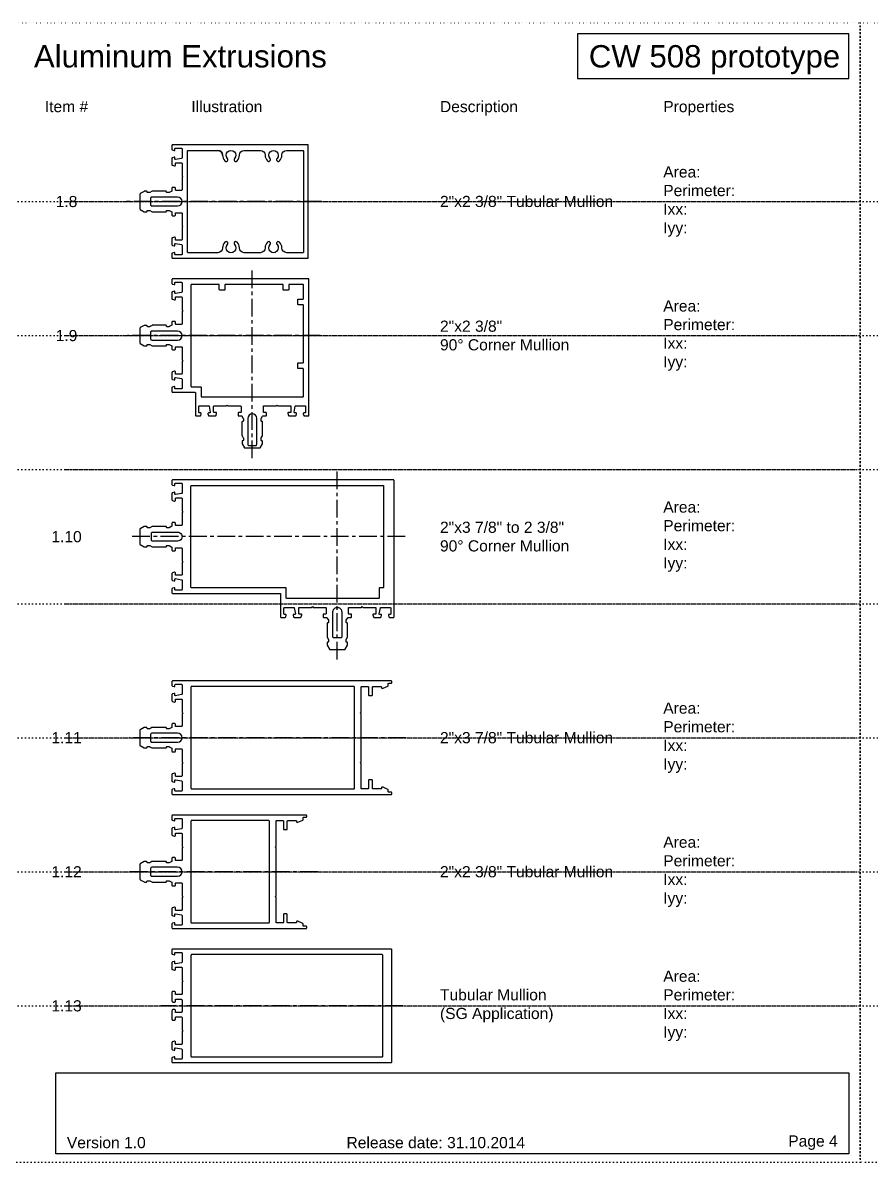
# Model space of a CAD drawing. Header units: millimetres. Extents: x -17234 to -8874, y -2869 to 1211.
# Drawn here: x -14949 to -14569, y 701 to 1211 of the extents above; entities that cross this region are included whole.
import ezdxf
from ezdxf.enums import TextEntityAlignment as Align

# ---------------------------------------------------------------- set-up
doc = ezdxf.new("R2010")
doc.units = ezdxf.units.MM
doc.linetypes.add('ACAD_ISO07W100', pattern=[3, 0, -3])
doc.linetypes.add('CENTER', pattern=[50.8, 31.75, -6.35, 6.35, -6.35])
doc.layers.get('Defpoints').update_dxf_attribs({"linetype": 'ACAD_ISO07W100', "true_color": 0x105689})
for name, color, linetype in [('Centerline', 6, 'CENTER'), ('Profile', 1, 'Continuous'), ('Text', 2, 'Continuous')]:
    doc.layers.add(name, color=color, linetype=linetype)
doc.styles.get("Standard").update_dxf_attribs({"font": 'arial.ttf'})

msp = doc.modelspace()

# ---------------------------------------------------------------- linework, layer by layer
at = {"layer": 'Centerline', "ltscale": 0.25}
for points in [[(-14815.487, 1130.761), (-14902.837, 1130.761)], [(-14846.537, 1015.814), (-14846.537, 1101.161)], [(-14816.137, 1070.761), (-14902.483, 1070.761)], [(-14808.437, 925.814), (-14808.437, 1011.161)], [(-14778.037, 980.761), (-14901.699, 980.761)], [(-14777.712, 890.761), (-14901.699, 890.761)], [(-14817.162, 830.761), (-14901.699, 830.761)], [(-14779.062, 770.761), (-14887.487, 770.761)]]:
    msp.add_lwpolyline(points, dxfattribs=at)
at = {"layer": 'Defpoints', "color": 1, "ltscale": 0.5}
for points in [[(-14954.331, 1210.761), (-14574.331, 1210.761), (-14574.331, 700.761), (-14954.331, 700.761), (-14954.331, 1210.761)], [(-14574.331, 1210.761), (-14194.331, 1210.761), (-14194.331, 700.761), (-14574.331, 700.761), (-14574.331, 1210.761)], [(-15309.723, 1130.761), (-14574.331, 1130.761)], [(-14929.723, 1130.761), (-13434.331, 1130.761)], [(-15309.723, 1070.761), (-14574.331, 1070.761)], [(-14929.723, 1070.761), (-13434.331, 1070.761)], [(-15309.723, 1010.761), (-14574.331, 1010.761)], [(-14929.723, 1010.761), (-13434.331, 1010.761)], [(-15309.723, 950.761), (-14574.331, 950.761)], [(-14929.723, 950.761), (-13434.331, 950.761)], [(-15309.723, 890.761), (-14574.331, 890.761)], [(-14929.723, 890.761), (-13434.331, 890.761)], [(-15309.723, 830.761), (-14574.331, 830.761)], [(-14929.723, 830.761), (-13434.331, 830.761)], [(-15309.723, 770.761), (-14574.331, 770.761)], [(-14929.723, 770.761), (-13434.331, 770.761)]]:
    msp.add_lwpolyline(points, dxfattribs=at)
at = {"layer": 'Profile', "ltscale": 0.5}
for points in [[(-14877.987, 1142.302), (-14877.633, 1141.948), (-14877.987, 1141.594), (-14877.987, 1136.013, -0.413954), (-14878.237, 1135.763), (-14880.737, 1135.761, -0.4142136), (-14880.987, 1136.011), (-14880.987, 1136.861, 0.4142136), (-14881.237, 1137.111), (-14882.237, 1137.111, 0.4142136), (-14882.487, 1136.861), (-14882.487, 1135.622, -0.2679492), (-14882.612, 1135.406), (-14883.701, 1134.777, -0.1316525), (-14883.826, 1134.743), (-14884.714, 1134.743, -0.4142136), (-14884.964, 1134.993), (-14884.964, 1135.111, 0.4142136), (-14885.214, 1135.361), (-14891.27, 1135.361, 0.1316525), (-14891.395, 1135.327), (-14892.348, 1134.777, -0.1316525), (-14892.473, 1134.743), (-14893.361, 1134.743, -0.4142136), (-14893.611, 1134.993), (-14893.611, 1135.093, 0.4142136), (-14893.861, 1135.343), (-14894.855, 1135.343, 0.1316525), (-14894.98, 1135.31), (-14896.712, 1134.31, 0.2679492), (-14896.837, 1134.093), (-14896.837, 1131.114), (-14896.483, 1130.761), (-14896.837, 1130.407), (-14896.837, 1127.428, 0.2679492), (-14896.712, 1127.211), (-14894.98, 1126.211, 0.1316526), (-14894.855, 1126.178), (-14893.861, 1126.178, 0.4142136), (-14893.611, 1126.428), (-14893.611, 1126.528, -0.4142136), (-14893.361, 1126.778), (-14892.476, 1126.778, -0.1316525), (-14892.351, 1126.744), (-14891.398, 1126.194, 0.1316525), (-14891.273, 1126.161), (-14885.214, 1126.161, 0.4142136), (-14884.964, 1126.411), (-14884.964, 1126.528, -0.4142136), (-14884.714, 1126.778), (-14883.826, 1126.778, -0.1316525), (-14883.701, 1126.744), (-14882.612, 1126.116, -0.2679492), (-14882.487, 1125.899), (-14882.487, 1124.661, 0.4142136), (-14882.237, 1124.411), (-14881.237, 1124.411, 0.4142136), (-14880.987, 1124.661), (-14880.987, 1125.511, -0.4142136), (-14880.737, 1125.761), (-14878.237, 1125.761, -0.4142136), (-14877.987, 1125.511), (-14877.987, 1119.927), (-14877.633, 1119.573), (-14877.987, 1119.22), (-14877.987, 1113.711, -0.4142136), (-14878.237, 1113.461), (-14880.737, 1113.461, -0.4142136), (-14880.987, 1113.711), (-14880.987, 1114.564, 0.4931451), (-14881.302, 1114.806), (-14882.302, 1114.538), (-14882.302, 1114.538, 0.3394544), (-14882.487, 1114.296), (-14882.487, 1111.375, 0.3394543), (-14882.302, 1111.133), (-14881.502, 1110.919, 0.4931454), (-14881.187, 1111.161), (-14881.187, 1111.711, -0.4663077), (-14880.893, 1111.957), (-14878.193, 1111.481, -0.3639702), (-14877.987, 1111.234), (-14877.987, 1107.111, -0.4142136), (-14878.237, 1106.861), (-14880.937, 1106.861, -0.4142136), (-14881.187, 1107.111), (-14881.187, 1107.661, 0.4931454), (-14881.502, 1107.902), (-14882.302, 1107.688, 0.3394543), (-14882.487, 1107.446), (-14882.487, 1105.611, 0.4142136), (-14882.237, 1105.361), (-14821.737, 1105.361, 0.4142136), (-14821.487, 1105.611), (-14821.487, 1105.611), (-14821.487, 1155.911, 0.4142136), (-14821.737, 1156.161), (-14882.237, 1156.161, 0.4142136), (-14882.487, 1155.911), (-14882.487, 1154.075, 0.3394543), (-14882.302, 1153.833), (-14881.502, 1153.619, 0.4931454), (-14881.187, 1153.861), (-14881.187, 1154.411, -0.4142136), (-14880.937, 1154.661), (-14878.237, 1154.661, -0.4142136), (-14877.987, 1154.411), (-14877.987, 1150.287, -0.3639702), (-14878.193, 1150.04), (-14880.893, 1149.564, -0.4663077), (-14881.187, 1149.811), (-14881.187, 1150.361, 0.4931454), (-14881.502, 1150.602), (-14882.302, 1150.388, 0.3394543), (-14882.487, 1150.146), (-14882.487, 1147.225, 0.3394597), (-14882.302, 1146.983), (-14881.302, 1146.716, 0.4931389), (-14880.987, 1146.957), (-14880.987, 1147.811, -0.1989122), (-14880.914, 1147.987, -0.1989124), (-14880.737, 1148.061), (-14878.237, 1148.061, -0.4142136), (-14877.987, 1147.811)], [(-14879.967, 1128.757, 0.989783), (-14879.972, 1132.764), (-14891.574, 1132.761, 0.4142136), (-14892.074, 1132.261), (-14892.074, 1130.761), (-14892.074, 1129.261, 0.4142136), (-14891.574, 1128.761)], [(-14859.036, 1091.136), (-14861.037, 1091.136, -0.4142136), (-14861.287, 1091.386), (-14861.287, 1093.411, 0.4142136), (-14861.537, 1093.661), (-14873.737, 1093.661, 0.4142136), (-14873.987, 1093.411), (-14873.987, 1048.111, 0.4142136), (-14873.737, 1047.861), (-14869.687, 1047.861, -0.4142136), (-14869.437, 1047.611), (-14869.437, 1043.561, 0.4142136), (-14869.187, 1043.311), (-14823.887, 1043.311, 0.4142136), (-14823.637, 1043.561), (-14823.637, 1055.761, 0.4142136), (-14823.887, 1056.011), (-14825.912, 1056.011, -0.4142136), (-14826.162, 1056.261), (-14826.162, 1058.261, -0.4142136), (-14825.912, 1058.511), (-14823.887, 1058.511, 0.4142136), (-14823.637, 1058.761), (-14823.637, 1084.336, 0.4142136), (-14823.887, 1084.586), (-14825.912, 1084.586, -0.4142136), (-14826.162, 1084.836), (-14826.162, 1086.836, -0.4142136), (-14825.912, 1087.086), (-14823.887, 1087.086, 0.4142136), (-14823.637, 1087.336), (-14823.637, 1093.411, 0.4142136), (-14823.887, 1093.661), (-14829.961, 1093.661, 0.4142136), (-14830.211, 1093.411), (-14830.211, 1091.386, -0.4142136), (-14830.461, 1091.136), (-14832.462, 1091.136, -0.4142136), (-14832.712, 1091.386), (-14832.712, 1093.411, 0.4142136), (-14832.962, 1093.661), (-14858.536, 1093.661, 0.4142136), (-14858.786, 1093.411), (-14858.786, 1091.386, -0.4142136)], [(-14879.967, 1068.757, 0.989783), (-14879.972, 1072.764), (-14891.574, 1072.761, 0.4142136), (-14892.074, 1072.261), (-14892.074, 1070.761), (-14892.074, 1069.261, 0.4142136), (-14891.574, 1068.761)], [(-14844.534, 1033.694, 0.989783), (-14848.54, 1033.688), (-14848.537, 1022.086, 0.4142136), (-14848.037, 1021.586), (-14846.537, 1021.586), (-14845.037, 1021.586, 0.4142136), (-14844.537, 1022.086)], [(-14882.302, 964.537, 0.3394599), (-14882.487, 964.296), (-14882.487, 961.375, 0.3394543), (-14882.302, 961.133), (-14881.502, 960.919, 0.4931454), (-14881.187, 961.16), (-14881.187, 961.71, -0.4663077), (-14880.893, 961.956), (-14878.193, 961.48, -0.3639702), (-14877.987, 961.234), (-14877.987, 957.11, -0.4142136), (-14878.237, 956.86), (-14880.937, 956.86, -0.4142136), (-14881.187, 957.11), (-14881.187, 957.66, 0.4931454), (-14881.502, 957.902), (-14882.302, 957.687, 0.3394543), (-14882.487, 957.446), (-14882.487, 955.61, 0.4142136), (-14882.237, 955.36), (-14834.087, 955.36, -0.4142136), (-14833.837, 955.11), (-14833.837, 944.86, 0.4142136), (-14833.587, 944.61), (-14831.751, 944.61, 0.3394543), (-14831.51, 944.795), (-14831.295, 945.595, 0.4931454), (-14831.537, 945.91), (-14832.087, 945.91, -0.4142136), (-14832.337, 946.16), (-14832.337, 948.86, -0.4142136), (-14832.087, 949.11), (-14827.963, 949.11, -0.3639702), (-14827.717, 948.904), (-14827.241, 946.204, -0.4663077), (-14827.487, 945.91), (-14828.037, 945.91, 0.4931454), (-14828.278, 945.595), (-14828.064, 944.795, 0.3394543), (-14827.823, 944.61), (-14824.901, 944.61, 0.3394597), (-14824.66, 944.795), (-14824.392, 945.795, 0.4931389), (-14824.633, 946.11), (-14825.487, 946.11, -0.1989122), (-14825.664, 946.183, -0.1989124), (-14825.737, 946.36), (-14825.737, 948.86, -0.4142136), (-14825.487, 949.11), (-14819.978, 949.11), (-14819.624, 949.464), (-14819.271, 949.11), (-14813.687, 949.11, -0.382111), (-14813.438, 948.888), (-14813.437, 946.36, -0.4142136), (-14813.687, 946.11), (-14814.537, 946.11, 0.4142136), (-14814.787, 945.86), (-14814.787, 944.86, 0.4142136), (-14814.537, 944.61), (-14813.298, 944.61, -0.2679492), (-14813.082, 944.485), (-14812.453, 943.396, -0.1316525), (-14812.42, 943.271), (-14812.42, 942.383, -0.4142136), (-14812.67, 942.133), (-14812.787, 942.133, 0.4142136), (-14813.037, 941.883), (-14813.037, 935.827, 0.1316525), (-14813.003, 935.702), (-14812.453, 934.749, -0.1316525), (-14812.42, 934.624), (-14812.42, 933.736, -0.4142136), (-14812.67, 933.486), (-14812.77, 933.486, 0.4142136), (-14813.02, 933.236), (-14813.02, 932.242, 0.1316525), (-14812.986, 932.117), (-14811.986, 930.385, 0.2679492), (-14811.77, 930.26), (-14808.79, 930.26), (-14808.437, 930.614), (-14808.083, 930.26), (-14805.104, 930.26, 0.2679492), (-14804.888, 930.385), (-14803.888, 932.117, 0.1316526), (-14803.854, 932.242), (-14803.854, 933.236, 0.4142136), (-14804.104, 933.486), (-14804.204, 933.486, -0.4142136), (-14804.454, 933.736), (-14804.454, 934.621, -0.1316525), (-14804.421, 934.746), (-14803.87, 935.699, 0.1316525), (-14803.837, 935.824), (-14803.837, 941.883, 0.4142136), (-14804.087, 942.133), (-14804.204, 942.133, -0.4142136), (-14804.454, 942.383), (-14804.454, 943.271, -0.1316525), (-14804.421, 943.396), (-14803.792, 944.485, -0.2679492), (-14803.575, 944.61), (-14802.337, 944.61, 0.4142136), (-14802.087, 944.86), (-14802.087, 945.86, 0.4142136), (-14802.337, 946.11), (-14803.187, 946.11, -0.4142136), (-14803.437, 946.36), (-14803.437, 948.86, -0.4142136), (-14803.187, 949.11), (-14797.603, 949.11), (-14797.249, 949.464), (-14796.896, 949.11), (-14791.387, 949.11, -0.4142136), (-14791.137, 948.86), (-14791.137, 946.36, -0.4142136), (-14791.387, 946.11), (-14792.24, 946.11, 0.4931451), (-14792.482, 945.795), (-14792.214, 944.795, 0.1651008), (-14792.125, 944.662, 0.1651007), (-14791.973, 944.61), (-14789.051, 944.61, 0.3394543), (-14788.81, 944.795), (-14788.595, 945.595, 0.4931454), (-14788.837, 945.91), (-14789.387, 945.91, -0.4663077), (-14789.633, 946.204), (-14789.157, 948.904, -0.3639702), (-14788.911, 949.11), (-14784.787, 949.11, -0.4142136), (-14784.537, 948.86), (-14784.537, 946.16, -0.4142136), (-14784.787, 945.91), (-14785.337, 945.91, 0.4931454), (-14785.578, 945.595), (-14785.364, 944.795, 0.3394543), (-14785.123, 944.61), (-14783.287, 944.61, 0.4142136), (-14783.037, 944.86), (-14783.037, 1005.91, 0.4142136), (-14783.287, 1006.16), (-14882.237, 1006.16, 0.4142136), (-14882.487, 1005.91), (-14882.487, 1004.075, 0.3394543), (-14882.302, 1003.833), (-14881.502, 1003.619, 0.4931454), (-14881.187, 1003.86), (-14881.187, 1004.41, -0.4142136), (-14880.937, 1004.66), (-14878.237, 1004.66, -0.4142136), (-14877.987, 1004.41), (-14877.987, 1000.286, -0.3639702), (-14878.193, 1000.04), (-14880.893, 999.564, -0.4663077), (-14881.187, 999.81), (-14881.187, 1000.36, 0.4931454), (-14881.502, 1000.602), (-14882.302, 1000.387, 0.3394543), (-14882.487, 1000.146), (-14882.487, 997.225, 0.1651007), (-14882.435, 997.072, 0.1651008), (-14882.302, 996.983), (-14881.302, 996.715, 0.4931451), (-14880.987, 996.957), (-14880.987, 997.81, -0.4142136), (-14880.737, 998.06), (-14878.237, 998.06, -0.4142136), (-14877.987, 997.81), (-14877.987, 992.301), (-14877.633, 991.948), (-14877.987, 991.594), (-14877.987, 986.01, -0.4142136), (-14878.237, 985.76), (-14880.737, 985.76, -0.4142136), (-14880.987, 986.01), (-14880.987, 986.86, 0.4142136), (-14881.237, 987.11), (-14882.237, 987.11, 0.4142136), (-14882.487, 986.86), (-14882.487, 985.622, -0.2679492), (-14882.612, 985.405), (-14883.701, 984.776, -0.1316525), (-14883.826, 984.743), (-14884.714, 984.743, -0.4142136), (-14884.964, 984.993), (-14884.964, 985.11, 0.4142136), (-14885.214, 985.36), (-14891.273, 985.36, 0.1316525), (-14891.398, 985.327), (-14892.351, 984.776, -0.1316525), (-14892.476, 984.743), (-14893.361, 984.743, -0.4142136), (-14893.611, 984.993), (-14893.611, 985.093, 0.4142136), (-14893.861, 985.343), (-14894.855, 985.343, 0.1316526), (-14894.98, 985.309), (-14896.712, 984.309, 0.2679492), (-14896.837, 984.093), (-14896.837, 981.114), (-14896.483, 980.76), (-14896.837, 980.407), (-14896.837, 977.428, 0.2679492), (-14896.712, 977.211), (-14894.98, 976.211, 0.1316525), (-14894.855, 976.178), (-14893.861, 976.178, 0.4142136), (-14893.611, 976.428), (-14893.611, 976.528, -0.4142136), (-14893.361, 976.778), (-14892.473, 976.778, -0.1316525), (-14892.348, 976.744), (-14891.395, 976.194, 0.1316525), (-14891.27, 976.16), (-14885.214, 976.16, 0.4142136), (-14884.964, 976.41), (-14884.964, 976.528, -0.4142136), (-14884.714, 976.778), (-14883.826, 976.778, -0.1316525), (-14883.701, 976.744), (-14882.612, 976.115, -0.2679492), (-14882.487, 975.899), (-14882.487, 974.66, 0.4142136), (-14882.237, 974.41), (-14881.237, 974.41, 0.4142136), (-14880.987, 974.66), (-14880.987, 975.51, -0.4142136), (-14880.737, 975.76), (-14878.237, 975.758, -0.413954), (-14877.987, 975.508), (-14877.987, 969.926), (-14877.633, 969.573), (-14877.987, 969.219), (-14877.987, 963.71, -0.4142136), (-14878.237, 963.46), (-14880.737, 963.46, -0.1989124), (-14880.914, 963.533, -0.1989122), (-14880.987, 963.71), (-14880.987, 964.564, 0.4931389), (-14881.302, 964.805), (-14882.302, 964.537, 0.3394597), (-14882.487, 964.296)], [(-14879.991, 982.761, -1.0001827), (-14879.991, 978.76), (-14891.14, 978.761, -0.4142136), (-14891.64, 979.261), (-14891.64, 980.761), (-14891.64, 982.261, -0.4142136), (-14891.14, 982.761)], [(-14810.437, 947.106, -1.0001827), (-14806.437, 947.106), (-14806.437, 935.957, -0.4142136), (-14806.937, 935.457), (-14808.437, 935.457), (-14809.937, 935.457, -0.4142136), (-14810.437, 935.957)], [(-14882.487, 907.225, 0.3394597), (-14882.302, 906.983), (-14881.302, 906.716, 0.4931389), (-14880.987, 906.957), (-14880.987, 907.811, -0.1989122), (-14880.914, 907.987, -0.1989124), (-14880.737, 908.061), (-14878.237, 908.061, -0.4142136), (-14877.987, 907.811), (-14877.987, 902.227), (-14877.633, 901.873), (-14877.987, 901.52, 0.0000591), (-14877.987, 901.52), (-14877.987, 896.011, -0.4142136), (-14878.237, 895.761), (-14880.737, 895.761, -0.4142136), (-14880.987, 896.011), (-14880.987, 896.861, 0.4142136), (-14881.237, 897.111), (-14882.237, 897.111, 0.4142136), (-14882.487, 896.861), (-14882.487, 895.622, -0.2679492), (-14882.612, 895.406), (-14883.701, 894.777, -0.1316525), (-14883.826, 894.743), (-14884.714, 894.743, -0.4142136), (-14884.964, 894.993), (-14884.964, 895.111, 0.4142136), (-14885.214, 895.361), (-14891.337, 895.361, 0.1316525), (-14891.462, 895.327), (-14892.415, 894.777, -0.1316525), (-14892.54, 894.743), (-14893.428, 894.743, -0.4142136), (-14893.678, 894.993), (-14893.678, 895.093, 0.4142136), (-14893.928, 895.343), (-14894.855, 895.343, 0.1316525), (-14894.98, 895.31), (-14896.712, 894.31, 0.2679492), (-14896.837, 894.093), (-14896.837, 891.114), (-14896.483, 890.761), (-14896.837, 890.407), (-14896.837, 887.428, 0.2679492), (-14896.712, 887.211), (-14894.98, 886.211, 0.1316526), (-14894.855, 886.178), (-14893.925, 886.178, 0.4142136), (-14893.675, 886.428), (-14893.675, 886.528, -0.4142136), (-14893.425, 886.778), (-14892.54, 886.778, -0.1316525), (-14892.415, 886.744), (-14891.462, 886.194, 0.1316525), (-14891.337, 886.161), (-14885.214, 886.161, 0.4142136), (-14884.964, 886.411), (-14884.964, 886.528, -0.4142136), (-14884.714, 886.778), (-14883.826, 886.778, -0.1316525), (-14883.701, 886.744), (-14882.612, 886.116, -0.2679492), (-14882.487, 885.899), (-14882.487, 884.661, 0.4142136), (-14882.237, 884.411), (-14881.237, 884.411, 0.4142136), (-14880.987, 884.661), (-14880.987, 885.511, -0.4142136), (-14880.737, 885.761), (-14878.237, 885.761, -0.4142136), (-14877.987, 885.511), (-14877.987, 880.002, 0.0000591), (-14877.987, 880.002), (-14877.633, 879.648), (-14877.987, 879.294), (-14877.987, 873.711, -0.4142136), (-14878.237, 873.461), (-14880.737, 873.461, -0.4142136), (-14880.987, 873.711), (-14880.987, 874.664, 0.4931451), (-14881.302, 874.906), (-14882.302, 874.638, 0.1651008), (-14882.435, 874.548, 0.1651007), (-14882.487, 874.396), (-14882.487, 871.375, 0.3394543), (-14882.302, 871.133), (-14881.502, 870.919, 0.4931454), (-14881.187, 871.161), (-14881.187, 871.711, -0.4663077), (-14880.893, 871.957), (-14878.193, 871.481, -0.3639702), (-14877.987, 871.234), (-14877.987, 867.111, -0.4142136), (-14878.237, 866.861), (-14880.937, 866.861, -0.4142136), (-14881.187, 867.111), (-14881.187, 867.661, 0.4931454), (-14881.502, 867.902), (-14882.302, 867.688, 0.3394543), (-14882.487, 867.446), (-14882.487, 865.611, 0.4142136), (-14882.237, 865.361), (-14784.312, 865.361, 0.4142136), (-14784.062, 865.611), (-14784.062, 865.611), (-14784.062, 866.111, 0.4142136), (-14784.312, 866.361), (-14785.412, 866.361, -0.4142136), (-14785.662, 866.611), (-14785.662, 867.394, 0.2914734), (-14785.806, 867.621), (-14787.951, 868.621, 0.5486188), (-14788.662, 868.168), (-14788.662, 868.111, -0.4142136), (-14788.912, 867.861), (-14792.487, 867.861, -0.4142136), (-14792.737, 868.111), (-14792.737, 871.611, 0.4142136), (-14792.987, 871.861), (-14794.237, 871.861, 0.4142136), (-14794.487, 871.611), (-14794.487, 868.111, -0.4142136), (-14794.737, 867.861), (-14797.537, 867.861, -0.4142136), (-14797.787, 868.111), (-14797.787, 879.294), (-14798.14, 879.648), (-14797.787, 880.002), (-14797.787, 901.52), (-14798.14, 901.873), (-14797.787, 902.227), (-14797.787, 913.411, -0.4142136), (-14797.537, 913.661), (-14794.737, 913.661, -0.4142136), (-14794.487, 913.411), (-14794.487, 909.911, 0.4142136), (-14794.237, 909.661), (-14792.987, 909.661, 0.4142136), (-14792.737, 909.911), (-14792.737, 913.411, -0.4142136), (-14792.487, 913.661), (-14788.912, 913.661, -0.4142136), (-14788.662, 913.411), (-14788.662, 913.353, 0.5486188), (-14787.951, 912.9), (-14785.806, 913.9, 0.2914734), (-14785.662, 914.127), (-14785.662, 914.911, -0.4142136), (-14785.412, 915.161), (-14784.312, 915.161, 0.4142136), (-14784.062, 915.411), (-14784.062, 915.911, 0.4142136), (-14784.312, 916.161), (-14882.237, 916.161, 0.4142136), (-14882.487, 915.911), (-14882.487, 914.075, 0.3394543), (-14882.302, 913.833), (-14881.502, 913.619, 0.4931454), (-14881.187, 913.861), (-14881.187, 914.411, -0.4142136), (-14880.937, 914.661), (-14878.237, 914.661, -0.4142136), (-14877.987, 914.411), (-14877.987, 910.287, -0.3639702), (-14878.193, 910.04), (-14880.893, 909.564, -0.4663077), (-14881.187, 909.811), (-14881.187, 910.361, 0.4931454), (-14881.502, 910.602), (-14882.302, 910.388, 0.3394543), (-14882.487, 910.146), (-14882.487, 907.225, 0.3394599), (-14882.302, 906.983)], [(-14801.037, 913.661), (-14873.737, 913.661, 0.4142136), (-14873.987, 913.411), (-14873.987, 868.111, 0.4142136), (-14873.737, 867.861), (-14801.037, 867.861, 0.4142136), (-14800.787, 868.111), (-14800.787, 913.411, 0.4142136)], [(-14879.967, 888.757, 0.989783), (-14879.972, 892.764), (-14891.574, 892.761, 0.4142136), (-14892.074, 892.261), (-14892.074, 890.761), (-14892.074, 889.261, 0.4142136), (-14891.574, 888.761)], [(-14882.302, 846.983), (-14881.302, 846.716, 0.4931389), (-14880.987, 846.957), (-14880.987, 847.811, -0.1989122), (-14880.914, 847.987, -0.1989124), (-14880.737, 848.061), (-14878.237, 848.061, -0.4142136), (-14877.987, 847.811), (-14877.987, 842.227), (-14877.633, 841.873), (-14877.987, 841.52, 0.0000591), (-14877.987, 841.52), (-14877.987, 836.011, -0.4142136), (-14878.237, 835.761), (-14880.737, 835.761, -0.4142136), (-14880.987, 836.011), (-14880.987, 836.861, 0.4142136), (-14881.237, 837.111), (-14882.237, 837.111, 0.4142136), (-14882.487, 836.861), (-14882.487, 835.622, -0.2679492), (-14882.612, 835.406), (-14883.701, 834.777, -0.1316525), (-14883.826, 834.743), (-14884.714, 834.743, -0.4142136), (-14884.964, 834.993), (-14884.964, 835.111, 0.4142136), (-14885.214, 835.361), (-14891.337, 835.361, 0.1316525), (-14891.462, 835.327), (-14892.415, 834.777, -0.1316525), (-14892.54, 834.743), (-14893.428, 834.743, -0.4142136), (-14893.678, 834.993), (-14893.678, 835.093, 0.4142136), (-14893.928, 835.343), (-14894.855, 835.343, 0.1316525), (-14894.98, 835.31), (-14896.712, 834.31, 0.2679492), (-14896.837, 834.093), (-14896.837, 831.114), (-14896.483, 830.761), (-14896.837, 830.407), (-14896.837, 827.428, 0.2679492), (-14896.712, 827.211), (-14894.98, 826.211, 0.1316526), (-14894.855, 826.178), (-14893.925, 826.178, 0.4142136), (-14893.675, 826.428), (-14893.675, 826.528, -0.4142136), (-14893.425, 826.778), (-14892.54, 826.778, -0.1316525), (-14892.415, 826.744), (-14891.462, 826.194, 0.1316525), (-14891.337, 826.161), (-14885.214, 826.161, 0.4142136), (-14884.964, 826.411), (-14884.964, 826.528, -0.4142136), (-14884.714, 826.778), (-14883.826, 826.778, -0.1316525), (-14883.701, 826.744), (-14882.612, 826.116, -0.2679492), (-14882.487, 825.899), (-14882.487, 824.661, 0.4142136), (-14882.237, 824.411), (-14881.237, 824.411, 0.4142136), (-14880.987, 824.661), (-14880.987, 825.511, -0.4142136), (-14880.737, 825.761), (-14878.237, 825.761, -0.4142136), (-14877.987, 825.511), (-14877.987, 820.002, 0.0000591), (-14877.987, 820.002), (-14877.633, 819.648), (-14877.987, 819.294), (-14877.987, 813.711, -0.4142136), (-14878.237, 813.461), (-14880.737, 813.461, -0.4142136), (-14880.987, 813.711), (-14880.987, 814.664, 0.4931451), (-14881.302, 814.906), (-14882.302, 814.638, 0.1651008), (-14882.435, 814.548, 0.1651007), (-14882.487, 814.396), (-14882.487, 811.375, 0.3394543), (-14882.302, 811.133), (-14881.502, 810.919, 0.4931454), (-14881.187, 811.161), (-14881.187, 811.711, -0.4663077), (-14880.893, 811.957), (-14878.193, 811.481, -0.3639702), (-14877.987, 811.234), (-14877.987, 807.111, -0.4142136), (-14878.237, 806.861), (-14880.937, 806.861, -0.4142136), (-14881.187, 807.111), (-14881.187, 807.661, 0.4931454), (-14881.502, 807.902), (-14882.302, 807.688, 0.3394543), (-14882.487, 807.446), (-14882.487, 805.611, 0.4142136), (-14882.237, 805.361), (-14822.412, 805.361, 0.4142136), (-14822.162, 805.611), (-14822.162, 805.611), (-14822.162, 806.111, 0.4142136), (-14822.412, 806.361), (-14823.512, 806.361, -0.4142136), (-14823.762, 806.611), (-14823.762, 807.394, 0.2914734), (-14823.906, 807.621), (-14826.051, 808.621, 0.5486188), (-14826.762, 808.168), (-14826.762, 808.111, -0.4142136), (-14827.012, 807.861), (-14830.587, 807.861, -0.4142136), (-14830.837, 808.111), (-14830.837, 811.611, 0.4142136), (-14831.087, 811.861), (-14832.337, 811.861, 0.4142136), (-14832.587, 811.611), (-14832.587, 808.111, -0.4142136), (-14832.837, 807.861), (-14835.637, 807.861, -0.4142136), (-14835.887, 808.111), (-14835.887, 819.294), (-14836.24, 819.648), (-14835.887, 820.002), (-14835.887, 841.52), (-14836.24, 841.873), (-14835.887, 842.227), (-14835.887, 853.411, -0.4142136), (-14835.637, 853.661), (-14832.837, 853.661, -0.4142136), (-14832.587, 853.411), (-14832.587, 849.911, 0.4142136), (-14832.337, 849.661), (-14831.087, 849.661, 0.4142136), (-14830.837, 849.911), (-14830.837, 853.411, -0.4142136), (-14830.587, 853.661), (-14827.012, 853.661, -0.4142136), (-14826.762, 853.411), (-14826.762, 853.353, 0.5486188), (-14826.051, 852.9), (-14823.906, 853.9, 0.2914734), (-14823.762, 854.127), (-14823.762, 854.911, -0.4142136), (-14823.512, 855.161), (-14822.412, 855.161, 0.4142136), (-14822.162, 855.411), (-14822.162, 855.911, 0.4142136), (-14822.412, 856.161), (-14882.237, 856.161, 0.4142136), (-14882.487, 855.911), (-14882.487, 854.075, 0.3394543), (-14882.302, 853.833), (-14881.502, 853.619, 0.4931454), (-14881.187, 853.861), (-14881.187, 854.411, -0.4142136), (-14880.937, 854.661), (-14878.237, 854.661, -0.4142136), (-14877.987, 854.411), (-14877.987, 850.287, -0.3639702), (-14878.193, 850.04), (-14880.893, 849.564, -0.4663077), (-14881.187, 849.811), (-14881.187, 850.361, 0.4931454), (-14881.502, 850.602), (-14882.302, 850.388, 0.3394543), (-14882.487, 850.146), (-14882.487, 847.225, 0.3394599), (-14882.302, 846.983)], [(-14839.137, 853.661), (-14873.737, 853.661, 0.4142136), (-14873.987, 853.411), (-14873.987, 808.111, 0.4142136), (-14873.737, 807.861), (-14839.137, 807.861, 0.4142136), (-14838.887, 808.111), (-14838.887, 853.411, 0.4142136)], [(-14879.967, 828.757, 0.989783), (-14879.972, 832.764), (-14891.574, 832.761, 0.4142136), (-14892.074, 832.261), (-14892.074, 830.761), (-14892.074, 829.261, 0.4142136), (-14891.574, 828.761)], [(-14882.237, 764.411), (-14881.237, 764.411, 0.4142136), (-14880.987, 764.661), (-14880.987, 765.511, -0.4142136), (-14880.737, 765.761), (-14878.237, 765.761, -0.4142136), (-14877.987, 765.511), (-14877.987, 760.002, 0.0000591), (-14877.987, 760.002), (-14877.633, 759.648), (-14877.987, 759.294), (-14877.987, 753.711, -0.4142136), (-14878.237, 753.461), (-14880.737, 753.461, -0.4142136), (-14880.987, 753.711), (-14880.987, 754.664, 0.4931451), (-14881.302, 754.906), (-14882.302, 754.638, 0.1651008), (-14882.435, 754.548, 0.1651007), (-14882.487, 754.396), (-14882.487, 751.375, 0.3394543), (-14882.302, 751.133), (-14881.502, 750.919, 0.4931454), (-14881.187, 751.161), (-14881.187, 751.711, -0.4663077), (-14880.893, 751.957), (-14878.193, 751.481, -0.3639702), (-14877.987, 751.234), (-14877.987, 747.111, -0.4142136), (-14878.237, 746.861), (-14880.937, 746.861, -0.4142136), (-14881.187, 747.111), (-14881.187, 747.661, 0.4931454), (-14881.502, 747.902), (-14882.302, 747.688, 0.3394543), (-14882.487, 747.446), (-14882.487, 745.611, 0.4142136), (-14882.237, 745.361), (-14784.312, 745.361, 0.4142136), (-14784.062, 745.611), (-14784.062, 745.611), (-14784.062, 795.911, 0.4142136), (-14784.312, 796.161), (-14882.237, 796.161, 0.4142136), (-14882.487, 795.911), (-14882.487, 794.075, 0.3394543), (-14882.302, 793.833), (-14881.502, 793.619, 0.4931454), (-14881.187, 793.861), (-14881.187, 794.411, -0.4142136), (-14880.937, 794.661), (-14878.237, 794.661, -0.4142136), (-14877.987, 794.411), (-14877.987, 790.287, -0.3639702), (-14878.193, 790.04), (-14880.893, 789.564, -0.4663077), (-14881.187, 789.811), (-14881.187, 790.361, 0.4931454), (-14881.502, 790.602), (-14882.302, 790.388, 0.3394543), (-14882.487, 790.146), (-14882.487, 787.225, 0.3394597), (-14882.302, 786.983), (-14881.302, 786.716, 0.4931389), (-14880.987, 786.957), (-14880.987, 787.811, -0.1989122), (-14880.914, 787.987, -0.1989124), (-14880.737, 788.061), (-14878.237, 788.061, -0.4142136), (-14877.987, 787.811), (-14877.987, 782.227), (-14877.633, 781.873), (-14877.987, 781.52, 0.0000591), (-14877.987, 781.52), (-14877.987, 776.011, -0.4142136), (-14878.237, 775.761), (-14880.737, 775.761, -0.4142136), (-14880.987, 776.011), (-14880.987, 776.861, 0.4142136), (-14881.237, 777.111), (-14882.237, 777.111, 0.4142136), (-14882.487, 776.861), (-14882.487, 772.944, 0.4142136), (-14881.987, 772.444), (-14881.237, 772.444, 0.4142136), (-14880.987, 772.694), (-14880.987, 773.511, -0.4142136), (-14880.737, 773.761), (-14878.487, 773.761, -0.4142136), (-14877.987, 773.261), (-14877.987, 768.261, -0.4142136), (-14878.487, 767.761), (-14880.737, 767.761, -0.4142136), (-14880.987, 768.011), (-14880.987, 768.827, 0.4142136), (-14881.237, 769.077), (-14881.987, 769.077, 0.4142136), (-14882.487, 768.577), (-14882.487, 764.661, 0.4142136)], [(-14873.987, 748.111, 0.4142136), (-14873.737, 747.861), (-14788.312, 747.861, 0.4142136), (-14788.062, 748.111), (-14788.062, 793.411, 0.4142136), (-14788.312, 793.661), (-14873.737, 793.661, 0.4142136), (-14873.987, 793.411), (-14873.987, 748.111)]]:
    msp.add_lwpolyline(points, format="xyb", close=True, dxfattribs=at)
for points in [[(-14859.799, 1151.509, 0.1913291), (-14858.779, 1148.945, 1), (-14857.625, 1150.035, -2.3195923), (-14854.499, 1150.035, 1), (-14853.344, 1148.945, 0.1914469), (-14852.324, 1151.511, -0.4141856), (-14850.174, 1153.661), (-14842.883, 1153.661, -0.4119819), (-14840.749, 1151.511, 0.1914493), (-14839.729, 1148.945, 1), (-14838.575, 1150.035, -2.3195923), (-14835.449, 1150.035, 1), (-14834.294, 1148.945, 0.191447), (-14833.274, 1151.511, -0.4141855), (-14831.124, 1153.661), (-14823.887, 1153.661, -0.4142136), (-14823.637, 1153.411), (-14823.637, 1108.111, -0.4142136), (-14823.887, 1107.861), (-14831.124, 1107.861, -0.4141855), (-14833.274, 1110.01, 0.191447), (-14834.294, 1112.576, 1), (-14835.449, 1111.486, -2.3195923), (-14838.575, 1111.486, 1), (-14839.729, 1112.576, 0.1914493), (-14840.749, 1110.01, -0.4119819), (-14842.883, 1107.861), (-14850.174, 1107.861, -0.4141855), (-14852.324, 1110.01, 0.1914468), (-14853.344, 1112.576, 1), (-14854.499, 1111.486, -2.3195923), (-14857.625, 1111.486, 1), (-14858.779, 1112.576, 0.1914465), (-14859.799, 1110.01, -0.4141854), (-14861.949, 1107.861), (-14875.237, 1107.861, -0.4142136), (-14875.487, 1108.111), (-14875.487, 1153.411, -0.4142136), (-14875.237, 1153.661), (-14861.949, 1153.661, -0.4141855), (-14859.799, 1151.511, -0.0000026), (-14859.799, 1151.511, 0.4119819), (-14861.933, 1153.661)], [(-14871.937, 1035.061), (-14871.937, 1035.061, 0.4142136), (-14871.687, 1034.811), (-14869.851, 1034.811, 0.3394543), (-14869.61, 1034.996), (-14869.395, 1035.796, 0.4931454), (-14869.637, 1036.111), (-14870.187, 1036.111, -0.4142136), (-14870.437, 1036.361), (-14870.437, 1039.061, -0.4142136), (-14870.187, 1039.311), (-14866.063, 1039.311, -0.3639702), (-14865.817, 1039.104), (-14865.341, 1036.404, -0.4663077), (-14865.587, 1036.111), (-14866.137, 1036.111, 0.4931454), (-14866.378, 1035.796), (-14866.164, 1034.996, 0.3394543), (-14865.923, 1034.811), (-14863.001, 1034.811, 0.3394599), (-14862.76, 1034.996), (-14862.492, 1035.996, 0.4931389), (-14862.733, 1036.311), (-14863.587, 1036.311, -0.1989122), (-14863.764, 1036.384, -0.1989124), (-14863.837, 1036.561), (-14863.837, 1039.061, -0.4142136), (-14863.587, 1039.311), (-14858.078, 1039.311), (-14857.724, 1039.664), (-14857.371, 1039.311), (-14851.789, 1039.311, -0.413954), (-14851.539, 1039.061), (-14851.537, 1036.561, -0.4142136), (-14851.787, 1036.311), (-14852.637, 1036.311, 0.4142136), (-14852.887, 1036.061), (-14852.887, 1035.061, 0.4142136), (-14852.637, 1034.811), (-14851.398, 1034.811, -0.2679492), (-14851.182, 1034.686), (-14850.553, 1033.596, -0.1316525), (-14850.52, 1033.471), (-14850.52, 1032.584, -0.4142136), (-14850.77, 1032.334), (-14850.887, 1032.334, 0.4142136), (-14851.137, 1032.084), (-14851.137, 1026.028, 0.1316525), (-14851.103, 1025.903), (-14850.553, 1024.949, -0.1316525), (-14850.52, 1024.824), (-14850.52, 1023.937, -0.4142136), (-14850.77, 1023.687), (-14850.87, 1023.687, 0.4142136), (-14851.12, 1023.437), (-14851.12, 1022.443, 0.1316525), (-14851.086, 1022.318), (-14850.086, 1020.586, 0.2679492), (-14849.87, 1020.461), (-14846.89, 1020.461), (-14846.537, 1020.814), (-14846.183, 1020.461), (-14843.204, 1020.461, 0.2679492), (-14842.988, 1020.586), (-14841.988, 1022.318, 0.1316526), (-14841.954, 1022.443), (-14841.954, 1023.437, 0.4142136), (-14842.204, 1023.687), (-14842.304, 1023.687, -0.4142136), (-14842.554, 1023.937), (-14842.554, 1024.821, -0.1316525), (-14842.521, 1024.946), (-14841.97, 1025.899, 0.1316525), (-14841.937, 1026.024), (-14841.937, 1032.084, 0.4142136), (-14842.187, 1032.334), (-14842.304, 1032.334, -0.4142136), (-14842.554, 1032.584), (-14842.554, 1033.471, -0.1316525), (-14842.521, 1033.596), (-14841.892, 1034.686, -0.2679492), (-14841.675, 1034.811), (-14840.437, 1034.811, 0.4142136), (-14840.187, 1035.061), (-14840.187, 1036.061, 0.4142136), (-14840.437, 1036.311), (-14841.287, 1036.311, -0.4142136), (-14841.537, 1036.561), (-14841.537, 1039.061, -0.4142136), (-14841.287, 1039.311), (-14835.703, 1039.311), (-14835.349, 1039.664), (-14834.996, 1039.311), (-14829.487, 1039.311, -0.4142136), (-14829.237, 1039.061), (-14829.237, 1036.561, -0.4142136), (-14829.487, 1036.311), (-14830.34, 1036.311, 0.4931451), (-14830.582, 1035.996), (-14830.314, 1034.996, 0.1651008), (-14830.225, 1034.862, 0.1651007), (-14830.073, 1034.811), (-14827.151, 1034.811, 0.3394543), (-14826.91, 1034.996), (-14826.695, 1035.796, 0.4931454), (-14826.937, 1036.111), (-14827.487, 1036.111, -0.4663077), (-14827.733, 1036.404), (-14827.257, 1039.104, -0.3639702), (-14827.011, 1039.311), (-14822.887, 1039.311, -0.4142136), (-14822.637, 1039.061), (-14822.637, 1036.361, -0.4142136), (-14822.887, 1036.111), (-14823.437, 1036.111, 0.4931454), (-14823.678, 1035.796), (-14823.464, 1034.996, 0.3394543), (-14823.223, 1034.811), (-14821.387, 1034.811, 0.4142136), (-14821.137, 1035.061), (-14821.137, 1035.061), (-14821.137, 1095.911, 0.4142136), (-14821.387, 1096.161), (-14882.237, 1096.161, 0.4142136), (-14882.487, 1095.911), (-14882.487, 1094.075, 0.3394543), (-14882.302, 1093.833), (-14881.502, 1093.619, 0.4931454), (-14881.187, 1093.861), (-14881.187, 1094.411, -0.4142136), (-14880.937, 1094.661), (-14878.237, 1094.661, -0.4142136), (-14877.987, 1094.411), (-14877.987, 1090.287, -0.3639702), (-14878.193, 1090.04), (-14880.893, 1089.564, -0.4663077), (-14881.187, 1089.811), (-14881.187, 1090.361, 0.4931454), (-14881.502, 1090.602), (-14882.302, 1090.388, 0.3394543), (-14882.487, 1090.146), (-14882.487, 1087.225, 0.3394599), (-14882.302, 1086.983), (-14882.302, 1086.983, 0.0000251), (-14882.302, 1086.983), (-14881.302, 1086.716, 0.4931451), (-14880.987, 1086.957), (-14880.987, 1087.811, -0.4142136), (-14880.737, 1088.061), (-14878.237, 1088.061, -0.4142136), (-14877.987, 1087.811), (-14877.987, 1082.302), (-14877.633, 1081.948), (-14877.987, 1081.594), (-14877.987, 1076.011, -0.4142136), (-14878.237, 1075.761), (-14880.737, 1075.761, -0.4142136), (-14880.987, 1076.011), (-14880.987, 1076.861, 0.4142136), (-14881.237, 1077.111), (-14882.237, 1077.111, 0.4142136), (-14882.487, 1076.861), (-14882.487, 1075.622, -0.2679492), (-14882.612, 1075.406), (-14883.701, 1074.777, -0.1316525), (-14883.826, 1074.743), (-14884.714, 1074.743, -0.4142136), (-14884.964, 1074.993), (-14884.964, 1075.111, 0.4142136), (-14885.214, 1075.361), (-14891.273, 1075.361, 0.1316525), (-14891.398, 1075.327), (-14892.351, 1074.777, -0.1316525), (-14892.476, 1074.743), (-14893.361, 1074.743, -0.4142136), (-14893.611, 1074.993), (-14893.611, 1075.093, 0.4142136), (-14893.861, 1075.343), (-14894.855, 1075.343, 0.1316526), (-14894.98, 1075.31), (-14896.712, 1074.31, 0.2679492), (-14896.837, 1074.093), (-14896.837, 1071.114), (-14896.483, 1070.761), (-14896.837, 1070.407), (-14896.837, 1067.428, 0.2679492), (-14896.712, 1067.211), (-14894.98, 1066.211, 0.1316525), (-14894.855, 1066.178), (-14893.861, 1066.178, 0.4142136), (-14893.611, 1066.428), (-14893.611, 1066.528, -0.4142136), (-14893.361, 1066.778), (-14892.473, 1066.778, -0.1316525), (-14892.348, 1066.744), (-14891.395, 1066.194, 0.1316525), (-14891.27, 1066.161), (-14885.214, 1066.161, 0.4142136), (-14884.964, 1066.411), (-14884.964, 1066.528, -0.4142136), (-14884.714, 1066.778), (-14883.826, 1066.778, -0.1316525), (-14883.701, 1066.744), (-14882.612, 1066.116, -0.2679492), (-14882.487, 1065.899), (-14882.487, 1064.661, 0.4142136), (-14882.237, 1064.411), (-14881.237, 1064.411, 0.4142136), (-14880.987, 1064.661), (-14880.987, 1065.511, -0.4142136), (-14880.737, 1065.761), (-14878.237, 1065.758, -0.413954), (-14877.987, 1065.508), (-14877.987, 1059.927), (-14877.633, 1059.573), (-14877.987, 1059.22), (-14877.987, 1053.711, -0.4142136), (-14878.237, 1053.461), (-14880.737, 1053.461, -0.4142136), (-14880.987, 1053.711), (-14880.987, 1054.564, 0.4931451), (-14881.302, 1054.806), (-14882.302, 1054.538, 0.1651008), (-14882.435, 1054.448, 0.1651007), (-14882.487, 1054.296), (-14882.487, 1051.375, 0.3394543), (-14882.302, 1051.133), (-14881.502, 1050.919, 0.4931454), (-14881.187, 1051.161), (-14881.187, 1051.711, -0.4663077), (-14880.893, 1051.957), (-14878.193, 1051.481, -0.3639702), (-14877.987, 1051.234), (-14877.987, 1047.111, -0.4142136), (-14878.237, 1046.861), (-14880.937, 1046.861, -0.4142136), (-14881.187, 1047.111), (-14881.187, 1047.661, 0.4931454), (-14881.502, 1047.902), (-14882.302, 1047.688, 0.3394543), (-14882.487, 1047.446), (-14882.487, 1045.611, 0.4142136), (-14882.237, 1045.361), (-14872.187, 1045.361, -0.4142136), (-14871.937, 1045.111), (-14871.937, 1035.061)], [(-14873.987, 1003.41, -0.4142136), (-14873.737, 1003.66), (-14787.962, 1003.66, -0.4142136), (-14787.712, 1003.41), (-14787.712, 958.11, -0.4142136), (-14787.962, 957.86), (-14789.437, 957.86, 0.4142136), (-14789.687, 957.61), (-14789.687, 953.36, -0.4142136), (-14789.937, 953.11), (-14831.087, 953.11, -0.4142136), (-14831.337, 953.36), (-14831.337, 957.61, 0.4142136), (-14831.587, 957.86), (-14873.737, 957.86, -0.4142136), (-14873.987, 958.11), (-14873.987, 1003.41), (-14873.987, 1003.41)]]:
    msp.add_lwpolyline(points, format="xyb", dxfattribs=at)
at = {"layer": 'Text', "ltscale": 0.5}
for points in [[(-14700.804, 1185.761), (-14579.331, 1185.761), (-14579.331, 1205.761), (-14700.804, 1205.761)], [(-14579.331, 704.511), (-14934.578, 704.511), (-14934.578, 740.792), (-14579.331, 740.792)]]:
    msp.add_lwpolyline(points, close=True, dxfattribs=at)

# ---------------------------------------------------------------- texts
at = {"layer": 'Text', "color": 1, "ltscale": 0.5}
msp.add_text('CW 508 prototype ', height=10, dxfattribs=at).set_placement((-14579.331, 1200.761), align=Align.TOP_RIGHT)
for s, p in [('Item #', (-14929.723, 1173.261)), ('1.8', (-14929.723, 1130.761)), ('1.9', (-14929.723, 1070.761)), ('1.10', (-14929.723, 980.761)), ('1.11', (-14929.723, 890.761)), ('1.12', (-14929.723, 830.761)), ('1.13', (-14929.723, 770.761))]:
    msp.add_text(s, height=5, dxfattribs=at).set_placement(p, align=Align.MIDDLE_CENTER)
for s, p in [('Illustration', (-14873.82, 1175.761)), ('Description', (-14762.465, 1175.761)), ('Properties', (-14662.465, 1175.761))]:
    msp.add_text(s, height=5, dxfattribs=at).set_placement(p, align=Align.TOP_LEFT)
for s, width, insert, char_height, attachment_point in [('Aluminum Extrusions', 130.76849, (-14944.331, 1200.761), 10, 1), ('\\A1;Area:\\PPerimeter:\\PIxx:\\PIyy:', 85.09851, (-14662.465, 1130.761), 5, 4), ('\\A1;2"x2 3/8" Tubular Mullion', 101.9152, (-14762.465, 1130.761), 5, 4), ('\\A1;Area:\\PPerimeter:\\PIxx:\\PIyy:', 85.09851, (-14662.465, 1070.761), 5, 4), ('\\A1;2"x2 3/8"\\P90%%D Corner Mullion', 59.80349, (-14762.465, 1070.761), 5, 4), ('\\A1;Area:\\PPerimeter:\\PIxx:\\PIyy:', 85.09851, (-14662.465, 980.761), 5, 4), ('\\A1;2"x3 7/8" to 2 3/8" 90%%D Corner Mullion', 58.0249, (-14762.465, 980.761), 5, 4), ('\\A1;Area:\\PPerimeter:\\PIxx:\\PIyy:', 85.09851, (-14662.465, 890.761), 5, 4), ('\\A1;2"x3 7/8" Tubular Mullion', 83.36011, (-14762.465, 890.761), 5, 4), ('\\A1;Area:\\PPerimeter:\\PIxx:\\PIyy:', 85.09851, (-14662.465, 830.761), 5, 4), ('\\A1;2"x2 3/8" Tubular Mullion', 85.09851, (-14762.465, 830.761), 5, 4), ('\\A1;Area:\\PPerimeter:\\PIxx:\\PIyy:', 85.09851, (-14662.465, 770.761), 5, 4), ('\\A1;Tubular Mullion (SG Application)', 53.77557, (-14762.465, 770.761), 5, 4), ('Version 1.0', 35.05, (-14929.578, 709.511), 5, 4), ('Release date: 31.10.2014', 79.71576, (-14764.331, 709.511), 5, 5), ('Page 4', 21.85082, (-14584.331, 709.511), 5, 6)]:
    msp.add_mtext_dynamic_manual_height_columns(s, width=width, gutter_width=12.5, heights=[0], dxfattribs=dict(at, insert=insert, char_height=char_height, attachment_point=attachment_point))

doc.saveas('drawing.dxf')
